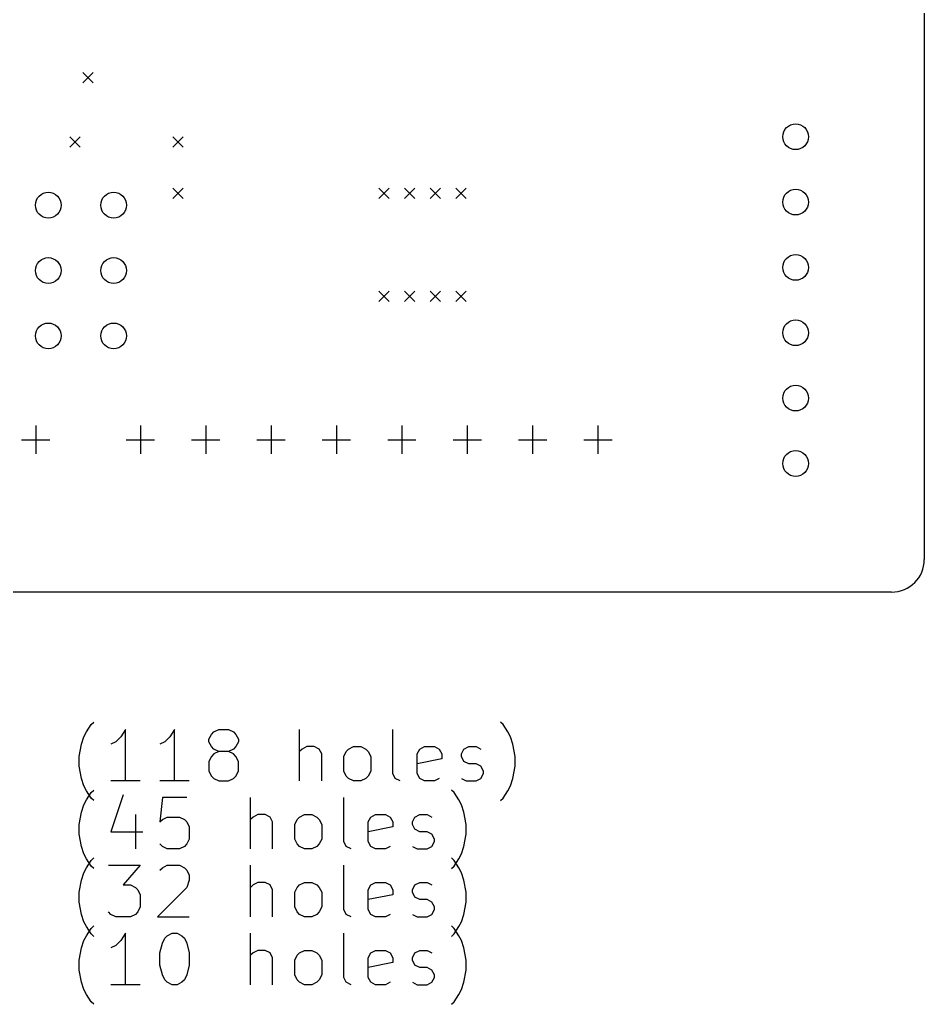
# Model space of a CAD drawing. Extents: x 14.9 to 84, y -16 to 60.
# Drawn here: x 48.85 to 84, y -16.02 to 22.25 of the extents above; entities that cross this region are included whole.
import ezdxf

# ---------------------------------------------------------------- set-up
doc = ezdxf.new("R2010")
doc.units = 0
doc.layers.add('BLACK', color=7, linetype='CONTINUOUS')

msp = doc.modelspace()

# ---------------------------------------------------------------- linework, layer by layer
at = {"layer": 'BLACK', "linetype": 'CONTINUOUS'}
for p, q in [((84, 58.7299), (84, 1.27)), ((51.3, 20.2), (51.7, 19.8)), ((51.7, 20.2), (51.3, 19.8)), ((50.8, 17.7), (51.2, 17.3)), ((51.2, 17.7), (50.8, 17.3)), ((54.8, 17.7), (55.2, 17.3)), ((55.2, 17.7), (54.8, 17.3)), ((54.8, 15.7), (55.2, 15.3)), ((55.2, 15.7), (54.8, 15.3)), ((62.8, 15.7), (63.2, 15.3)), ((63.2, 15.7), (62.8, 15.3)), ((63.8, 15.7), (64.2, 15.3)), ((64.2, 15.7), (63.8, 15.3)), ((64.8, 15.7), (65.2, 15.3)), ((65.2, 15.7), (64.8, 15.3)), ((65.8, 15.7), (66.2, 15.3)), ((66.2, 15.7), (65.8, 15.3)), ((62.8, 11.7), (63.2, 11.3)), ((63.2, 11.7), (62.8, 11.3)), ((63.8, 11.7), (64.2, 11.3)), ((64.2, 11.7), (63.8, 11.3)), ((64.8, 11.7), (65.2, 11.3)), ((65.2, 11.7), (64.8, 11.3)), ((65.8, 11.7), (66.2, 11.3)), ((66.2, 11.7), (65.8, 11.3)), ((49.47412, 6.47074), (49.47412, 5.37074)), ((53.53812, 6.47074), (53.53812, 5.37074)), ((56.07812, 6.47074), (56.07812, 5.37074)), ((58.61812, 6.47074), (58.61812, 5.37074)), ((61.15812, 6.47074), (61.15812, 5.37074)), ((63.69812, 6.47074), (63.69812, 5.37074)), ((66.23812, 6.47074), (66.23812, 5.37074)), ((68.77812, 6.47074), (68.77812, 5.37074)), ((71.31812, 6.47074), (71.31812, 5.37074)), ((48.92412, 5.92074), (50.02412, 5.92074)), ((52.98812, 5.92074), (54.08812, 5.92074)), ((55.52812, 5.92074), (56.62812, 5.92074)), ((58.06812, 5.92074), (59.16812, 5.92074)), ((60.60812, 5.92074), (61.70812, 5.92074)), ((63.14812, 5.92074), (64.24812, 5.92074)), ((65.68812, 5.92074), (66.78812, 5.92074)), ((68.22812, 5.92074), (69.32812, 5.92074)), ((70.76812, 5.92074), (71.86812, 5.92074)), ((82.73, 0), (17.27, 0)), ((51.439914, -5.435076), (51.63039, -5.149361)), ((51.63039, -5.149361), (51.725629, -5.054123)), ((52.963723, -5.339838), (52.773247, -5.625552)), ((52.963723, -7.339838), (52.963723, -5.339838)), ((54.868485, -5.339838), (54.678009, -5.625552)), ((54.868485, -7.339838), (54.868485, -5.339838)), ((56.392295, -5.435076), (56.582771, -5.339838)), ((56.582771, -5.339838), (56.963724, -5.339838)), ((56.963724, -5.339838), (57.1542, -5.435076)), ((59.725629, -7.339838), (59.725629, -5.339838)), ((63.344677, -7.054123), (63.344677, -5.339838)), ((67.630392, -5.149361), (67.535154, -5.054123)), ((67.820868, -5.435076), (67.630392, -5.149361)), ((51.249438, -5.911266), (51.344676, -5.625552)), ((51.344676, -5.625552), (51.439914, -5.435076)), ((52.773247, -5.625552), (52.582771, -5.816028)), ((54.678009, -5.625552), (54.487533, -5.816028)), ((56.201819, -5.72079), (56.297057, -5.530314)), ((56.201819, -5.816028), (56.201819, -5.72079)), ((56.297057, -5.530314), (56.392295, -5.435076)), ((57.1542, -5.435076), (57.249438, -5.530314)), ((57.249438, -5.530314), (57.344676, -5.72079)), ((57.344676, -5.72079), (57.344676, -5.816028)), ((67.916106, -5.625552), (67.820868, -5.435076)), ((68.011344, -5.911266), (67.916106, -5.625552)), ((51.1542, -6.387457), (51.249438, -5.911266)), ((52.582771, -5.816028), (52.392295, -5.911266)), ((54.487533, -5.816028), (54.297057, -5.911266)), ((56.297057, -6.006504), (56.201819, -5.816028)), ((56.392295, -6.101742), (56.297057, -6.006504)), ((56.582771, -6.19698), (56.392295, -6.101742)), ((57.1542, -6.101742), (56.963724, -6.19698)), ((57.249438, -6.006504), (57.1542, -6.101742)), ((57.344676, -5.816028), (57.249438, -6.006504)), ((59.820867, -6.101742), (59.725629, -6.19698)), ((60.011343, -6.006504), (59.820867, -6.101742)), ((60.297058, -6.006504), (60.011343, -6.006504)), ((60.487534, -6.101742), (60.297058, -6.006504)), ((60.582772, -6.292219), (60.487534, -6.101742)), ((61.535153, -6.19698), (61.630391, -6.101742)), ((61.630391, -6.101742), (61.820867, -6.006504)), ((61.820867, -6.006504), (62.106582, -6.006504)), ((62.106582, -6.006504), (62.297058, -6.101742)), ((62.297058, -6.101742), (62.392296, -6.19698)), ((64.297058, -6.292219), (64.392296, -6.101742)), ((64.392296, -6.101742), (64.582772, -6.006504)), ((64.582772, -6.006504), (64.963725, -6.006504)), ((64.963725, -6.006504), (65.154201, -6.101742)), ((65.154201, -6.101742), (65.249439, -6.292219)), ((66.011344, -6.292219), (66.106582, -6.101742)), ((66.106582, -6.101742), (66.297058, -6.006504)), ((66.297058, -6.006504), (66.582772, -6.006504)), ((66.582772, -6.006504), (66.773249, -6.101742)), ((68.106582, -6.387457), (68.011344, -5.911266)), ((51.1542, -6.768409), (51.1542, -6.387457)), ((56.297057, -6.387457), (56.201819, -6.577933)), ((56.392295, -6.292219), (56.297057, -6.387457)), ((56.582771, -6.19698), (56.392295, -6.292219)), ((56.963724, -6.19698), (56.582771, -6.19698)), ((57.1542, -6.292219), (56.963724, -6.19698)), ((57.249438, -6.387457), (57.1542, -6.292219)), ((57.344676, -6.577933), (57.249438, -6.387457)), ((60.582772, -7.339838), (60.582772, -6.292219)), ((61.439915, -6.387457), (61.535153, -6.19698)), ((61.439915, -6.958885), (61.439915, -6.387457)), ((62.392296, -6.19698), (62.487534, -6.387457)), ((62.487534, -6.387457), (62.487534, -6.958885)), ((64.297058, -7.054123), (64.297058, -6.292219)), ((65.249439, -6.482695), (64.297058, -6.673171)), ((65.249439, -6.292219), (65.249439, -6.482695)), ((66.011344, -6.387457), (66.011344, -6.292219)), ((66.106582, -6.577933), (66.011344, -6.387457)), ((68.106582, -6.768409), (68.106582, -6.387457)), ((51.249438, -7.2446), (51.1542, -6.768409)), ((56.201819, -6.577933), (56.201819, -6.958885)), ((57.344676, -6.958885), (57.344676, -6.577933)), ((66.297058, -6.673171), (66.106582, -6.577933)), ((66.582772, -6.673171), (66.297058, -6.673171)), ((66.773249, -6.768409), (66.582772, -6.673171)), ((66.868487, -6.958885), (66.773249, -6.768409)), ((68.011344, -7.2446), (68.106582, -6.768409)), ((51.344676, -7.530314), (51.249438, -7.2446)), ((56.201819, -6.958885), (56.297057, -7.149361)), ((56.297057, -7.149361), (56.392295, -7.2446)), ((56.392295, -7.2446), (56.582771, -7.339838)), ((56.963724, -7.339838), (57.1542, -7.2446)), ((57.1542, -7.2446), (57.249438, -7.149361)), ((57.249438, -7.149361), (57.344676, -6.958885)), ((61.535153, -7.149361), (61.439915, -6.958885)), ((61.630391, -7.2446), (61.535153, -7.149361)), ((61.820867, -7.339838), (61.630391, -7.2446)), ((62.297058, -7.2446), (62.106582, -7.339838)), ((62.392296, -7.149361), (62.297058, -7.2446)), ((62.487534, -6.958885), (62.392296, -7.149361)), ((63.439915, -7.2446), (63.344677, -7.054123)), ((63.630391, -7.339838), (63.439915, -7.2446)), ((64.392296, -7.2446), (64.297058, -7.054123)), ((64.582772, -7.339838), (64.392296, -7.2446)), ((65.154201, -7.2446), (64.963725, -7.339838)), ((66.011344, -7.2446), (66.20182, -7.339838)), ((66.582772, -7.339838), (66.773249, -7.2446)), ((66.773249, -7.2446), (66.868487, -7.054123)), ((66.868487, -7.054123), (66.868487, -6.958885)), ((67.916106, -7.530314), (68.011344, -7.2446)), ((51.439914, -7.72079), (51.344676, -7.530314)), ((53.535152, -7.339838), (52.392295, -7.339838)), ((55.439914, -7.339838), (54.297057, -7.339838)), ((56.582771, -7.339838), (56.963724, -7.339838)), ((62.106582, -7.339838), (61.820867, -7.339838)), ((64.963725, -7.339838), (64.582772, -7.339838)), ((66.20182, -7.339838), (66.582772, -7.339838)), ((67.820868, -7.72079), (67.916106, -7.530314)), ((51.63039, -8.006504), (51.439914, -7.72079)), ((51.439914, -8.075076), (51.63039, -7.789361)), ((51.63039, -7.789361), (51.725629, -7.694123)), ((51.725629, -8.101742), (51.63039, -8.006504)), ((52.868485, -7.8846), (52.392295, -9.313171)), ((54.392295, -7.979838), (54.297057, -8.932219)), ((55.344676, -7.979838), (54.392295, -7.979838)), ((57.820867, -9.979838), (57.820867, -7.979838)), ((61.439915, -9.694123), (61.439915, -7.979838)), ((65.72563, -7.789361), (65.630392, -7.694123)), ((65.916106, -8.075076), (65.72563, -7.789361)), ((67.535154, -8.101742), (67.630392, -8.006504)), ((67.630392, -8.006504), (67.820868, -7.72079)), ((51.249438, -8.551266), (51.344676, -8.265552)), ((51.344676, -8.265552), (51.439914, -8.075076)), ((66.011344, -8.265552), (65.916106, -8.075076)), ((66.106582, -8.551266), (66.011344, -8.265552)), ((51.1542, -9.027457), (51.249438, -8.551266)), ((53.344676, -8.646504), (53.344676, -9.979838)), ((54.392295, -8.83698), (54.582771, -8.741742)), ((54.582771, -8.741742), (55.058962, -8.741742)), ((55.058962, -8.741742), (55.249438, -8.83698)), ((57.916105, -8.741742), (57.820867, -8.83698)), ((58.106581, -8.646504), (57.916105, -8.741742)), ((58.392296, -8.646504), (58.106581, -8.646504)), ((58.582772, -8.741742), (58.392296, -8.646504)), ((58.67801, -8.932219), (58.582772, -8.741742)), ((59.630391, -8.83698), (59.725629, -8.741742)), ((59.725629, -8.741742), (59.916105, -8.646504)), ((59.916105, -8.646504), (60.20182, -8.646504)), ((60.20182, -8.646504), (60.392296, -8.741742)), ((60.392296, -8.741742), (60.487534, -8.83698)), ((62.392296, -8.932219), (62.487534, -8.741742)), ((62.487534, -8.741742), (62.67801, -8.646504)), ((62.67801, -8.646504), (63.058963, -8.646504)), ((63.058963, -8.646504), (63.249439, -8.741742)), ((63.249439, -8.741742), (63.344677, -8.932219)), ((64.106582, -8.932219), (64.20182, -8.741742)), ((64.20182, -8.741742), (64.392296, -8.646504)), ((64.392296, -8.646504), (64.67801, -8.646504)), ((64.67801, -8.646504), (64.868487, -8.741742)), ((66.20182, -9.027457), (66.106582, -8.551266)), ((51.1542, -9.408409), (51.1542, -9.027457)), ((54.297057, -8.932219), (54.392295, -8.83698)), ((55.249438, -8.83698), (55.344676, -8.932219)), ((55.344676, -8.932219), (55.439914, -9.122695)), ((55.439914, -9.122695), (55.439914, -9.598885)), ((58.67801, -9.979838), (58.67801, -8.932219)), ((59.535153, -9.027457), (59.630391, -8.83698)), ((59.535153, -9.598885), (59.535153, -9.027457)), ((60.487534, -8.83698), (60.582772, -9.027457)), ((60.582772, -9.027457), (60.582772, -9.598885)), ((62.392296, -9.694123), (62.392296, -8.932219)), ((63.344677, -9.122695), (62.392296, -9.313171)), ((63.344677, -8.932219), (63.344677, -9.122695)), ((64.106582, -9.027457), (64.106582, -8.932219)), ((64.20182, -9.217933), (64.106582, -9.027457)), ((66.20182, -9.408409), (66.20182, -9.027457)), ((51.249438, -9.8846), (51.1542, -9.408409)), ((52.392295, -9.313171), (53.63039, -9.313171)), ((64.392296, -9.313171), (64.20182, -9.217933)), ((64.67801, -9.313171), (64.392296, -9.313171)), ((64.868487, -9.408409), (64.67801, -9.313171)), ((64.963725, -9.598885), (64.868487, -9.408409)), ((66.106582, -9.8846), (66.20182, -9.408409)), ((51.344676, -10.170314), (51.249438, -9.8846)), ((54.392295, -9.8846), (54.297057, -9.789361)), ((54.582771, -9.979838), (54.392295, -9.8846)), ((55.249438, -9.8846), (55.058962, -9.979838)), ((55.344676, -9.789361), (55.249438, -9.8846)), ((55.439914, -9.598885), (55.344676, -9.789361)), ((59.630391, -9.789361), (59.535153, -9.598885)), ((59.725629, -9.8846), (59.630391, -9.789361)), ((59.916105, -9.979838), (59.725629, -9.8846)), ((60.392296, -9.8846), (60.20182, -9.979838)), ((60.487534, -9.789361), (60.392296, -9.8846)), ((60.582772, -9.598885), (60.487534, -9.789361)), ((61.535153, -9.8846), (61.439915, -9.694123)), ((61.725629, -9.979838), (61.535153, -9.8846)), ((62.487534, -9.8846), (62.392296, -9.694123)), ((62.67801, -9.979838), (62.487534, -9.8846)), ((63.249439, -9.8846), (63.058963, -9.979838)), ((64.106582, -9.8846), (64.297058, -9.979838)), ((64.67801, -9.979838), (64.868487, -9.8846)), ((64.868487, -9.8846), (64.963725, -9.694123)), ((64.963725, -9.694123), (64.963725, -9.598885)), ((66.011344, -10.170314), (66.106582, -9.8846)), ((51.439914, -10.36079), (51.344676, -10.170314)), ((55.058962, -9.979838), (54.582771, -9.979838)), ((60.20182, -9.979838), (59.916105, -9.979838)), ((63.058963, -9.979838), (62.67801, -9.979838)), ((64.297058, -9.979838), (64.67801, -9.979838)), ((65.916106, -10.36079), (66.011344, -10.170314)), ((51.344676, -10.905552), (51.439914, -10.715076)), ((51.63039, -10.646504), (51.439914, -10.36079)), ((51.439914, -10.715076), (51.63039, -10.429361)), ((51.63039, -10.429361), (51.725629, -10.334123)), ((51.725629, -10.741742), (51.63039, -10.646504)), ((52.297057, -10.619838), (53.535152, -10.619838)), ((53.535152, -10.619838), (52.868485, -11.381742)), ((54.297057, -10.810314), (54.392295, -10.715076)), ((54.392295, -10.715076), (54.582771, -10.619838)), ((54.582771, -10.619838), (55.058962, -10.619838)), ((55.058962, -10.619838), (55.249438, -10.715076)), ((55.249438, -10.715076), (55.344676, -10.810314)), ((57.820867, -12.619838), (57.820867, -10.619838)), ((61.439915, -12.334123), (61.439915, -10.619838)), ((65.72563, -10.429361), (65.630392, -10.334123)), ((65.630392, -10.741742), (65.72563, -10.646504)), ((65.72563, -10.646504), (65.916106, -10.36079)), ((65.916106, -10.715076), (65.72563, -10.429361)), ((66.011344, -10.905552), (65.916106, -10.715076)), ((51.249438, -11.191266), (51.344676, -10.905552)), ((55.344676, -10.810314), (55.439914, -11.00079)), ((55.439914, -11.00079), (55.439914, -11.191266)), ((66.106582, -11.191266), (66.011344, -10.905552)), ((51.1542, -11.667457), (51.249438, -11.191266)), ((52.868485, -11.381742), (53.1542, -11.381742)), ((53.1542, -11.381742), (53.344676, -11.47698)), ((53.344676, -11.47698), (53.439914, -11.572219)), ((55.344676, -11.47698), (54.201819, -12.619838)), ((55.439914, -11.191266), (55.344676, -11.47698)), ((57.916105, -11.381742), (57.820867, -11.47698)), ((58.106581, -11.286504), (57.916105, -11.381742)), ((58.392296, -11.286504), (58.106581, -11.286504)), ((58.582772, -11.381742), (58.392296, -11.286504)), ((58.67801, -11.572219), (58.582772, -11.381742)), ((59.535153, -11.667457), (59.630391, -11.47698)), ((59.630391, -11.47698), (59.725629, -11.381742)), ((59.725629, -11.381742), (59.916105, -11.286504)), ((59.916105, -11.286504), (60.20182, -11.286504)), ((60.20182, -11.286504), (60.392296, -11.381742)), ((60.392296, -11.381742), (60.487534, -11.47698)), ((60.487534, -11.47698), (60.582772, -11.667457)), ((62.392296, -11.572219), (62.487534, -11.381742)), ((62.487534, -11.381742), (62.67801, -11.286504)), ((62.67801, -11.286504), (63.058963, -11.286504)), ((63.058963, -11.286504), (63.249439, -11.381742)), ((63.249439, -11.381742), (63.344677, -11.572219)), ((64.106582, -11.572219), (64.20182, -11.381742)), ((64.20182, -11.381742), (64.392296, -11.286504)), ((64.392296, -11.286504), (64.67801, -11.286504)), ((64.67801, -11.286504), (64.868487, -11.381742)), ((66.20182, -11.667457), (66.106582, -11.191266)), ((51.1542, -12.048409), (51.1542, -11.667457)), ((53.439914, -11.572219), (53.535152, -11.762695)), ((53.535152, -11.762695), (53.535152, -12.238885)), ((58.67801, -12.619838), (58.67801, -11.572219)), ((59.535153, -12.238885), (59.535153, -11.667457)), ((60.582772, -11.667457), (60.582772, -12.238885)), ((62.392296, -12.334123), (62.392296, -11.572219)), ((63.344677, -11.762695), (62.392296, -11.953171)), ((63.344677, -11.572219), (63.344677, -11.762695)), ((64.106582, -11.667457), (64.106582, -11.572219)), ((64.20182, -11.857933), (64.106582, -11.667457)), ((64.392296, -11.953171), (64.20182, -11.857933)), ((66.20182, -12.048409), (66.20182, -11.667457)), ((51.249438, -12.5246), (51.1542, -12.048409)), ((53.535152, -12.238885), (53.439914, -12.429361)), ((59.630391, -12.429361), (59.535153, -12.238885)), ((60.582772, -12.238885), (60.487534, -12.429361)), ((64.67801, -11.953171), (64.392296, -11.953171)), ((64.868487, -12.048409), (64.67801, -11.953171)), ((64.963725, -12.238885), (64.868487, -12.048409)), ((64.963725, -12.334123), (64.963725, -12.238885)), ((66.106582, -12.5246), (66.20182, -12.048409)), ((51.344676, -12.810314), (51.249438, -12.5246)), ((52.392295, -12.5246), (52.297057, -12.429361)), ((52.582771, -12.619838), (52.392295, -12.5246)), ((53.1542, -12.619838), (52.582771, -12.619838)), ((53.344676, -12.5246), (53.1542, -12.619838)), ((53.439914, -12.429361), (53.344676, -12.5246)), ((54.201819, -12.619838), (55.439914, -12.619838)), ((59.725629, -12.5246), (59.630391, -12.429361)), ((59.916105, -12.619838), (59.725629, -12.5246)), ((60.20182, -12.619838), (59.916105, -12.619838)), ((60.392296, -12.5246), (60.20182, -12.619838)), ((60.487534, -12.429361), (60.392296, -12.5246)), ((61.535153, -12.5246), (61.439915, -12.334123)), ((61.725629, -12.619838), (61.535153, -12.5246)), ((62.487534, -12.5246), (62.392296, -12.334123)), ((62.67801, -12.619838), (62.487534, -12.5246)), ((63.058963, -12.619838), (62.67801, -12.619838)), ((63.249439, -12.5246), (63.058963, -12.619838)), ((64.106582, -12.5246), (64.297058, -12.619838)), ((64.297058, -12.619838), (64.67801, -12.619838)), ((64.67801, -12.619838), (64.868487, -12.5246)), ((64.868487, -12.5246), (64.963725, -12.334123)), ((66.011344, -12.810314), (66.106582, -12.5246)), ((51.439914, -13.00079), (51.344676, -12.810314)), ((51.63039, -13.286504), (51.439914, -13.00079)), ((51.63039, -13.069361), (51.725629, -12.974123)), ((65.72563, -13.069361), (65.630392, -12.974123)), ((65.72563, -13.286504), (65.916106, -13.00079)), ((65.916106, -13.00079), (66.011344, -12.810314)), ((51.344676, -13.545552), (51.439914, -13.355076)), ((51.439914, -13.355076), (51.63039, -13.069361)), ((51.725629, -13.381742), (51.63039, -13.286504)), ((52.963723, -13.259838), (52.773247, -13.545552)), ((52.963723, -15.259838), (52.963723, -13.259838)), ((54.487533, -13.450314), (54.582771, -13.355076)), ((54.582771, -13.355076), (54.773247, -13.259838)), ((54.773247, -13.259838), (54.963724, -13.259838)), ((54.963724, -13.259838), (55.1542, -13.355076)), ((55.1542, -13.355076), (55.249438, -13.450314)), ((57.820867, -15.259838), (57.820867, -13.259838)), ((61.439915, -14.974123), (61.439915, -13.259838)), ((65.630392, -13.381742), (65.72563, -13.286504)), ((65.916106, -13.355076), (65.72563, -13.069361)), ((66.011344, -13.545552), (65.916106, -13.355076)), ((51.249438, -13.831266), (51.344676, -13.545552)), ((52.582771, -13.736028), (52.392295, -13.831266)), ((52.773247, -13.545552), (52.582771, -13.736028)), ((54.297057, -14.021742), (54.392295, -13.64079)), ((54.392295, -13.64079), (54.487533, -13.450314)), ((55.249438, -13.450314), (55.344676, -13.64079)), ((55.344676, -13.64079), (55.439914, -14.021742)), ((66.106582, -13.831266), (66.011344, -13.545552)), ((51.1542, -14.307457), (51.249438, -13.831266)), ((54.297057, -14.497933), (54.297057, -14.021742)), ((55.439914, -14.021742), (55.439914, -14.497933)), ((57.916105, -14.021742), (57.820867, -14.11698)), ((58.106581, -13.926504), (57.916105, -14.021742)), ((58.392296, -13.926504), (58.106581, -13.926504)), ((58.582772, -14.021742), (58.392296, -13.926504)), ((58.67801, -14.212219), (58.582772, -14.021742)), ((59.535153, -14.307457), (59.630391, -14.11698)), ((59.630391, -14.11698), (59.725629, -14.021742)), ((59.725629, -14.021742), (59.916105, -13.926504)), ((59.916105, -13.926504), (60.20182, -13.926504)), ((60.20182, -13.926504), (60.392296, -14.021742)), ((60.392296, -14.021742), (60.487534, -14.11698)), ((60.487534, -14.11698), (60.582772, -14.307457)), ((62.392296, -14.212219), (62.487534, -14.021742)), ((62.487534, -14.021742), (62.67801, -13.926504)), ((62.67801, -13.926504), (63.058963, -13.926504)), ((63.058963, -13.926504), (63.249439, -14.021742)), ((63.249439, -14.021742), (63.344677, -14.212219)), ((64.106582, -14.212219), (64.20182, -14.021742)), ((64.20182, -14.021742), (64.392296, -13.926504)), ((64.392296, -13.926504), (64.67801, -13.926504)), ((64.67801, -13.926504), (64.868487, -14.021742)), ((66.20182, -14.307457), (66.106582, -13.831266)), ((51.1542, -14.688409), (51.1542, -14.307457)), ((54.392295, -14.878885), (54.297057, -14.497933)), ((55.439914, -14.497933), (55.344676, -14.878885)), ((58.67801, -15.259838), (58.67801, -14.212219)), ((59.535153, -14.878885), (59.535153, -14.307457)), ((60.582772, -14.307457), (60.582772, -14.878885)), ((62.392296, -14.974123), (62.392296, -14.212219)), ((63.344677, -14.402695), (62.392296, -14.593171)), ((63.344677, -14.212219), (63.344677, -14.402695)), ((64.106582, -14.307457), (64.106582, -14.212219)), ((64.20182, -14.497933), (64.106582, -14.307457)), ((64.392296, -14.593171), (64.20182, -14.497933)), ((66.20182, -14.688409), (66.20182, -14.307457)), ((51.249438, -15.1646), (51.1542, -14.688409)), ((54.487533, -15.069361), (54.392295, -14.878885)), ((55.344676, -14.878885), (55.249438, -15.069361)), ((59.630391, -15.069361), (59.535153, -14.878885)), ((60.582772, -14.878885), (60.487534, -15.069361)), ((64.67801, -14.593171), (64.392296, -14.593171)), ((64.868487, -14.688409), (64.67801, -14.593171)), ((64.963725, -14.878885), (64.868487, -14.688409)), ((64.963725, -14.974123), (64.963725, -14.878885)), ((66.106582, -15.1646), (66.20182, -14.688409)), ((51.344676, -15.450314), (51.249438, -15.1646)), ((53.535152, -15.259838), (52.392295, -15.259838)), ((54.582771, -15.1646), (54.487533, -15.069361)), ((54.773247, -15.259838), (54.582771, -15.1646)), ((54.963724, -15.259838), (54.773247, -15.259838)), ((55.1542, -15.1646), (54.963724, -15.259838)), ((55.249438, -15.069361), (55.1542, -15.1646)), ((59.725629, -15.1646), (59.630391, -15.069361)), ((59.916105, -15.259838), (59.725629, -15.1646)), ((60.20182, -15.259838), (59.916105, -15.259838)), ((60.392296, -15.1646), (60.20182, -15.259838)), ((60.487534, -15.069361), (60.392296, -15.1646)), ((61.535153, -15.1646), (61.439915, -14.974123)), ((61.725629, -15.259838), (61.535153, -15.1646)), ((62.487534, -15.1646), (62.392296, -14.974123)), ((62.67801, -15.259838), (62.487534, -15.1646)), ((63.058963, -15.259838), (62.67801, -15.259838)), ((63.249439, -15.1646), (63.058963, -15.259838)), ((64.106582, -15.1646), (64.297058, -15.259838)), ((64.297058, -15.259838), (64.67801, -15.259838)), ((64.67801, -15.259838), (64.868487, -15.1646)), ((64.868487, -15.1646), (64.963725, -14.974123)), ((66.011344, -15.450314), (66.106582, -15.1646)), ((51.439914, -15.64079), (51.344676, -15.450314)), ((51.63039, -15.926504), (51.439914, -15.64079)), ((65.72563, -15.926504), (65.916106, -15.64079)), ((65.916106, -15.64079), (66.011344, -15.450314)), ((51.725629, -16.021742), (51.63039, -15.926504)), ((65.630392, -16.021742), (65.72563, -15.926504))]:
    msp.add_line(p, q, dxfattribs=at)
at = {"layer": 'BLACK'}
for centre in [(79, 17.7), (49.96, 15.04), (52.5, 15.04), (79, 15.16), (79, 12.62), (49.96, 12.5), (52.5, 12.5), (49.96, 9.96), (52.5, 9.96), (79, 10.08), (79, 7.54), (79, 5)]:
    msp.add_circle(centre, 0.5, dxfattribs=at)
msp.add_arc((82.73, 1.27), 1.27, -90, 0, dxfattribs=at)

doc.saveas('drawing.dxf')
